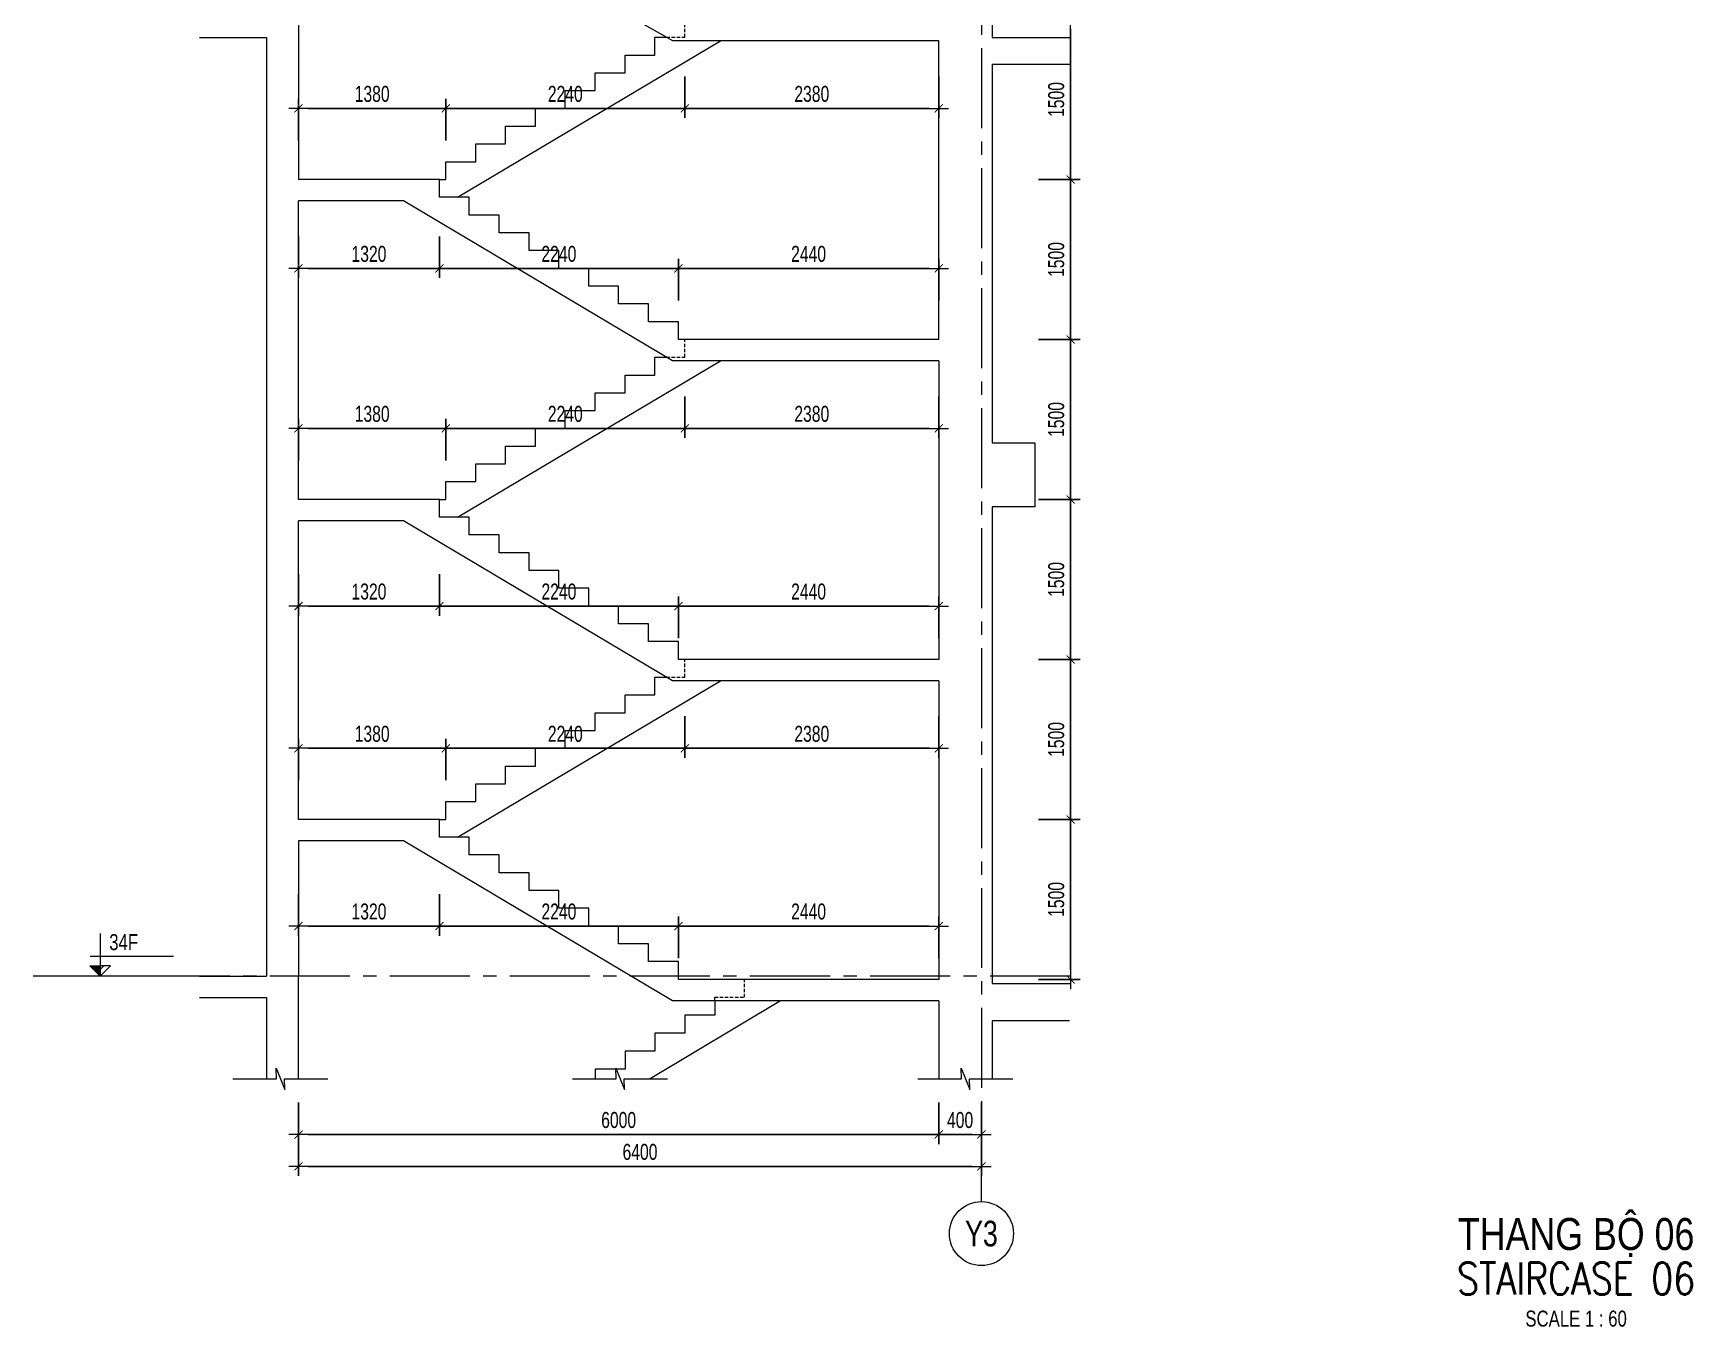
# Model space of a CAD drawing. Header units: millimetres. Extents: x -179076 to 254975, y -18667 to 296191.
# Drawn here: x 33983 to 49536, y 91490 to 103619 of the extents above; entities that cross this region are included whole.
import ezdxf
from ezdxf.enums import TextEntityAlignment as Align

# ---------------------------------------------------------------- set-up
doc = ezdxf.new("R2010")
doc.units = ezdxf.units.MM
doc.linetypes.add('CENTER2', pattern=[1.125, 0.75, -0.125, 0.125, -0.125])
doc.linetypes.add('HIDDEN2', pattern=[4.7625, 3.175, -1.5875])
doc.layers.get('Defpoints').update_dxf_attribs({"color": 151, "lineweight": 9})
for name, color, linetype, lineweight in [('NDC_S_ANNO', 7, 'Continuous', 20), ('NDC_S_AXIS', 5, 'CENTER2', 13), ('NDC_S_CONTINUOUS', 3, 'Continuous', 20), ('NDC_S_DIM', 1, 'Continuous', 15), ('NDC_S_ENG TITLE', 3, 'Continuous', 20), ('NDC_S_HIDDEN', 8, 'HIDDEN2', 13), ('NDC_S_SLAB', 2, 'Continuous', 20), ('NDC_S_SYMBOL', 1, 'Continuous', 15), ('NDC_S_TEXT SYMBOL', 7, 'Continuous', 20), ('NDC_S_VN TEXT', 7, 'Continuous', 20), ('NDC_S_VN TITLE', 6, 'Continuous', 35)]:
    doc.layers.add(name, color=color, linetype=linetype, lineweight=lineweight)
doc.styles.add('NDC_ANNO', font='', dxfattribs={"width": 0.8})
doc.styles.add('NDC_DIM', font='', dxfattribs={"width": 0.75})
doc.styles.add('NDC_EN TXT', font='romans.shx', dxfattribs={"width": 0.8})
doc.styles.add('NDC_VIE TXT', font='arial.ttf', dxfattribs={"width": 0.8})
doc.styles.get('NDC_ANNO').set_extended_font_data('Dotum')
doc.styles.get('NDC_DIM').set_extended_font_data('Dotum')
doc.dimstyles.new('NDC_dim_60', dxfattribs={"dimscale": 60, "dimtxt": 2.5, "dimasz": 1.5, "dimexe": 1.5, "dimexo": 2.5, "dimgap": 1, "dimtad": 1, "dimdec": 0, "dimzin": 0, "dimdsep": 46, "dimtxsty": 'NDC_DIM', "dimblk": 'DIMMARK', "dimcen": 0.09, "dimdle": 1.2, "dimclrd": 1, "dimclre": 1, "dimclrt": 3, "dimadec": 0, "dimazin": 0, "dimtfac": 1, "dimtdec": 0, "dimtix": 1, "dimtofl": 0, "dimtmove": 0, "dimatfit": 3, "dimfxl": 5, "dimfxlon": 1, "dimtolj": 1, "dimtzin": 0, "dimarcsym": 0})

# ---------------------------------------------------------------- blocks, each defined once
blk = doc.blocks.new('kata_block_CT')
at = {"layer": 'NDC_S_ANNO'}
blk.add_hatch(color=3, dxfattribs=at).paths.add_polyline_path([(0, 1.6), (-1.61, 1.6), (0, 0)])
at = {"layer": 'NDC_S_ANNO', "ltscale": 50}
h = blk.add_hatch(dxfattribs=at)
h.set_pattern_fill('ANSI31', color=256, scale=1.406, style=0)
h.paths.add_polyline_path([(0, 1.6), (0, 0), (1.61, 1.6)])
for p, q in [((-1.59, 3.14), (11.47, 3.14)), ((11.56, 0), (-1.64, 0))]:
    blk.add_line(p, q, dxfattribs=at)
for points in [[(0, 6.69), (0, 0)], [(0, 0), (-1.61, 1.6), (0, 1.6)], [(0, 0), (1.61, 1.6), (0, 1.6)]]:
    blk.add_lwpolyline(points, dxfattribs=at)
at = {"layer": 'NDC_S_ANNO', "color": 8, "ltscale": 50}
blk.add_lwpolyline([(0, 0), (-1.61, 1.6), (0, 1.6)], dxfattribs=at)
at = {"layer": 'NDC_S_TEXT SYMBOL', "color": 3, "style": 'NDC_ANNO', "width": 0.8}
blk.add_attdef('CT', (1.41, 4.07), '', height=2.5, dxfattribs=at)
blk = doc.blocks.new('DIMMARK')
at = {"layer": 'NDC_S_DIM', "color": 1}
blk.add_line((-1.5, 0), (1, 0), dxfattribs=at)
at = {"layer": 'NDC_S_DIM', "color": 2, "const_width": 0.1}
blk.add_lwpolyline([(-0.42, -0.42), (0.42, 0.42)], dxfattribs=at)
blk = doc.blocks.new('*D2797')
at = {"layer": 'Defpoints', "color": 0, "transparency": 16777216}
for p in [(37790, 96247), (36470, 96047), (37790, 95247)]:
    blk.add_point(p, dxfattribs=at)
at = {"layer": 'NDC_S_DIM', "color": 1, "lineweight": -2, "transparency": 16777216}
for p, q in [((36470, 95547), (36470, 95157)), ((37790, 95547), (37790, 95157)), ((36560, 95247), (37700, 95247))]:
    blk.add_line(p, q, dxfattribs=at)
at = {"layer": 'NDC_S_DIM', "color": 1, "lineweight": -2, "transparency": 16777216, "xscale": 90, "yscale": 90, "zscale": 90, "rotation": 180}
blk.add_blockref('DIMMARK', (36470, 95247), dxfattribs=at)
at = {"layer": 'NDC_S_DIM', "color": 1, "lineweight": -2, "transparency": 16777216, "xscale": 90, "yscale": 90, "zscale": 90}
blk.add_blockref('DIMMARK', (37790, 95247), dxfattribs=at)
at = {"layer": 'NDC_S_DIM', "color": 3, "transparency": 16777216, "insert": (37130, 95383), "char_height": 150, "attachment_point": 5, "style": 'NDC_DIM'}
blk.add_mtext('\\A1;1320', dxfattribs=at)
blk = doc.blocks.new('*D2798')
at = {"layer": 'Defpoints', "color": 0, "transparency": 16777216}
for p in [(37790, 96247), (40030, 95247), (40030, 94747)]:
    blk.add_point(p, dxfattribs=at)
at = {"layer": 'NDC_S_DIM', "color": 1, "lineweight": -2, "transparency": 16777216}
for p, q in [((37790, 95547), (37790, 95157)), ((37880, 95247), (39940, 95247)), ((40030, 94947), (40030, 95337))]:
    blk.add_line(p, q, dxfattribs=at)
at = {"layer": 'NDC_S_DIM', "color": 1, "lineweight": -2, "transparency": 16777216, "xscale": 90, "yscale": 90, "zscale": 90, "rotation": 180}
blk.add_blockref('DIMMARK', (37790, 95247), dxfattribs=at)
at = {"layer": 'NDC_S_DIM', "color": 1, "lineweight": -2, "transparency": 16777216, "xscale": 90, "yscale": 90, "zscale": 90}
blk.add_blockref('DIMMARK', (40030, 95247), dxfattribs=at)
at = {"layer": 'NDC_S_DIM', "color": 3, "transparency": 16777216, "insert": (38910, 95383), "char_height": 150, "attachment_point": 5, "style": 'NDC_DIM'}
blk.add_mtext('\\A1;2240', dxfattribs=at)
blk = doc.blocks.new('*D2799')
at = {"layer": 'Defpoints', "color": 0, "transparency": 16777216}
for p in [(42470, 95247), (40030, 94747), (42470, 94747)]:
    blk.add_point(p, dxfattribs=at)
at = {"layer": 'NDC_S_DIM', "color": 1, "lineweight": -2, "transparency": 16777216}
for p, q in [((40030, 94947), (40030, 95337)), ((40120, 95247), (42380, 95247)), ((42470, 94947), (42470, 95337))]:
    blk.add_line(p, q, dxfattribs=at)
at = {"layer": 'NDC_S_DIM', "color": 1, "lineweight": -2, "transparency": 16777216, "xscale": 90, "yscale": 90, "zscale": 90, "rotation": 180}
blk.add_blockref('DIMMARK', (40030, 95247), dxfattribs=at)
at = {"layer": 'NDC_S_DIM', "color": 1, "lineweight": -2, "transparency": 16777216, "xscale": 90, "yscale": 90, "zscale": 90}
blk.add_blockref('DIMMARK', (42470, 95247), dxfattribs=at)
at = {"layer": 'NDC_S_DIM', "color": 3, "transparency": 16777216, "insert": (41250, 95383), "char_height": 150, "attachment_point": 5, "style": 'NDC_DIM'}
blk.add_mtext('\\A1;2440', dxfattribs=at)
blk = doc.blocks.new('*D2800')
at = {"layer": 'Defpoints', "color": 0, "transparency": 16777216}
for p in [(37850, 96914), (36470, 96247), (37850, 96247)]:
    blk.add_point(p, dxfattribs=at)
at = {"layer": 'NDC_S_DIM', "color": 1, "lineweight": -2, "transparency": 16777216}
for p, q in [((36470, 96614), (36470, 97004)), ((36560, 96914), (37760, 96914)), ((37850, 96614), (37850, 97004))]:
    blk.add_line(p, q, dxfattribs=at)
at = {"layer": 'NDC_S_DIM', "color": 1, "lineweight": -2, "transparency": 16777216, "xscale": 90, "yscale": 90, "zscale": 90, "rotation": 180}
blk.add_blockref('DIMMARK', (36470, 96914), dxfattribs=at)
at = {"layer": 'NDC_S_DIM', "color": 1, "lineweight": -2, "transparency": 16777216, "xscale": 90, "yscale": 90, "zscale": 90}
blk.add_blockref('DIMMARK', (37850, 96914), dxfattribs=at)
at = {"layer": 'NDC_S_DIM', "color": 3, "transparency": 16777216, "insert": (37160, 97049), "char_height": 150, "attachment_point": 5, "style": 'NDC_DIM'}
blk.add_mtext('\\A1;1380', dxfattribs=at)
blk = doc.blocks.new('*D2801')
at = {"layer": 'Defpoints', "color": 0, "transparency": 16777216}
for p in [(40090, 97581), (40090, 96914), (37850, 96247)]:
    blk.add_point(p, dxfattribs=at)
at = {"layer": 'NDC_S_DIM', "color": 1, "lineweight": -2, "transparency": 16777216}
for p, q in [((40090, 97214), (40090, 96824)), ((37850, 96614), (37850, 97004)), ((37940, 96914), (40000, 96914))]:
    blk.add_line(p, q, dxfattribs=at)
at = {"layer": 'NDC_S_DIM', "color": 1, "lineweight": -2, "transparency": 16777216, "xscale": 90, "yscale": 90, "zscale": 90, "rotation": 180}
blk.add_blockref('DIMMARK', (37850, 96914), dxfattribs=at)
at = {"layer": 'NDC_S_DIM', "color": 1, "lineweight": -2, "transparency": 16777216, "xscale": 90, "yscale": 90, "zscale": 90}
blk.add_blockref('DIMMARK', (40090, 96914), dxfattribs=at)
at = {"layer": 'NDC_S_DIM', "color": 3, "transparency": 16777216, "insert": (38970, 97049), "char_height": 150, "attachment_point": 5, "style": 'NDC_DIM'}
blk.add_mtext('\\A1;2240', dxfattribs=at)
blk = doc.blocks.new('*D2802')
at = {"layer": 'Defpoints', "color": 0, "transparency": 16777216}
for p in [(40090, 97581), (42470, 97547), (42470, 96914)]:
    blk.add_point(p, dxfattribs=at)
at = {"layer": 'NDC_S_DIM', "color": 1, "lineweight": -2, "transparency": 16777216}
for p, q in [((40090, 97214), (40090, 96824)), ((42470, 97214), (42470, 96824)), ((40180, 96914), (42380, 96914))]:
    blk.add_line(p, q, dxfattribs=at)
at = {"layer": 'NDC_S_DIM', "color": 1, "lineweight": -2, "transparency": 16777216, "xscale": 90, "yscale": 90, "zscale": 90, "rotation": 180}
blk.add_blockref('DIMMARK', (40090, 96914), dxfattribs=at)
at = {"layer": 'NDC_S_DIM', "color": 1, "lineweight": -2, "transparency": 16777216, "xscale": 90, "yscale": 90, "zscale": 90}
blk.add_blockref('DIMMARK', (42470, 96914), dxfattribs=at)
at = {"layer": 'NDC_S_DIM', "color": 3, "transparency": 16777216, "insert": (41280, 97049), "char_height": 150, "attachment_point": 5, "style": 'NDC_DIM'}
blk.add_mtext('\\A1;2380', dxfattribs=at)
blk = doc.blocks.new('*D2784')
at = {"layer": 'Defpoints', "color": 0, "transparency": 16777216}
for p in [(36470, 99247), (37790, 99247), (37790, 98247)]:
    blk.add_point(p, dxfattribs=at)
at = {"layer": 'NDC_S_DIM', "color": 1, "lineweight": -2, "transparency": 16777216}
for p, q in [((36470, 98547), (36470, 98157)), ((37790, 98547), (37790, 98157)), ((36560, 98247), (37700, 98247))]:
    blk.add_line(p, q, dxfattribs=at)
at = {"layer": 'NDC_S_DIM', "color": 1, "lineweight": -2, "transparency": 16777216, "xscale": 90, "yscale": 90, "zscale": 90, "rotation": 180}
blk.add_blockref('DIMMARK', (36470, 98247), dxfattribs=at)
at = {"layer": 'NDC_S_DIM', "color": 1, "lineweight": -2, "transparency": 16777216, "xscale": 90, "yscale": 90, "zscale": 90}
blk.add_blockref('DIMMARK', (37790, 98247), dxfattribs=at)
at = {"layer": 'NDC_S_DIM', "color": 3, "transparency": 16777216, "insert": (37130, 98383), "char_height": 150, "attachment_point": 5, "style": 'NDC_DIM'}
blk.add_mtext('\\A1;1320', dxfattribs=at)
blk = doc.blocks.new('*D2785')
at = {"layer": 'Defpoints', "color": 0, "transparency": 16777216}
for p in [(37790, 99247), (40030, 98247), (40030, 97747)]:
    blk.add_point(p, dxfattribs=at)
at = {"layer": 'NDC_S_DIM', "color": 1, "lineweight": -2, "transparency": 16777216}
for p, q in [((37790, 98547), (37790, 98157)), ((40030, 97947), (40030, 98337)), ((37880, 98247), (39940, 98247))]:
    blk.add_line(p, q, dxfattribs=at)
at = {"layer": 'NDC_S_DIM', "color": 1, "lineweight": -2, "transparency": 16777216, "xscale": 90, "yscale": 90, "zscale": 90, "rotation": 180}
blk.add_blockref('DIMMARK', (37790, 98247), dxfattribs=at)
at = {"layer": 'NDC_S_DIM', "color": 1, "lineweight": -2, "transparency": 16777216, "xscale": 90, "yscale": 90, "zscale": 90}
blk.add_blockref('DIMMARK', (40030, 98247), dxfattribs=at)
at = {"layer": 'NDC_S_DIM', "color": 3, "transparency": 16777216, "insert": (38910, 98383), "char_height": 150, "attachment_point": 5, "style": 'NDC_DIM'}
blk.add_mtext('\\A1;2240', dxfattribs=at)
blk = doc.blocks.new('*D2786')
at = {"layer": 'Defpoints', "color": 0, "transparency": 16777216}
for p in [(42470, 98247), (40030, 97747), (42470, 97747)]:
    blk.add_point(p, dxfattribs=at)
at = {"layer": 'NDC_S_DIM', "color": 1, "lineweight": -2, "transparency": 16777216}
for p, q in [((40030, 97947), (40030, 98337)), ((42470, 97947), (42470, 98337)), ((40120, 98247), (42380, 98247))]:
    blk.add_line(p, q, dxfattribs=at)
at = {"layer": 'NDC_S_DIM', "color": 1, "lineweight": -2, "transparency": 16777216, "xscale": 90, "yscale": 90, "zscale": 90, "rotation": 180}
blk.add_blockref('DIMMARK', (40030, 98247), dxfattribs=at)
at = {"layer": 'NDC_S_DIM', "color": 1, "lineweight": -2, "transparency": 16777216, "xscale": 90, "yscale": 90, "zscale": 90}
blk.add_blockref('DIMMARK', (42470, 98247), dxfattribs=at)
at = {"layer": 'NDC_S_DIM', "color": 3, "transparency": 16777216, "insert": (41250, 98383), "char_height": 150, "attachment_point": 5, "style": 'NDC_DIM'}
blk.add_mtext('\\A1;2440', dxfattribs=at)
blk = doc.blocks.new('*D2787')
at = {"layer": 'Defpoints', "color": 0, "transparency": 16777216}
for p in [(37850, 99914), (36470, 99247), (37850, 99247)]:
    blk.add_point(p, dxfattribs=at)
at = {"layer": 'NDC_S_DIM', "color": 1, "lineweight": -2, "transparency": 16777216}
for p, q in [((36470, 99614), (36470, 100004)), ((36560, 99914), (37760, 99914)), ((37850, 99614), (37850, 100004))]:
    blk.add_line(p, q, dxfattribs=at)
at = {"layer": 'NDC_S_DIM', "color": 1, "lineweight": -2, "transparency": 16777216, "xscale": 90, "yscale": 90, "zscale": 90, "rotation": 180}
blk.add_blockref('DIMMARK', (36470, 99914), dxfattribs=at)
at = {"layer": 'NDC_S_DIM', "color": 1, "lineweight": -2, "transparency": 16777216, "xscale": 90, "yscale": 90, "zscale": 90}
blk.add_blockref('DIMMARK', (37850, 99914), dxfattribs=at)
at = {"layer": 'NDC_S_DIM', "color": 3, "transparency": 16777216, "insert": (37160, 100049), "char_height": 150, "attachment_point": 5, "style": 'NDC_DIM'}
blk.add_mtext('\\A1;1380', dxfattribs=at)
blk = doc.blocks.new('*D2788')
at = {"layer": 'Defpoints', "color": 0, "transparency": 16777216}
for p in [(40090, 100581), (40090, 99914), (37850, 99247)]:
    blk.add_point(p, dxfattribs=at)
at = {"layer": 'NDC_S_DIM', "color": 1, "lineweight": -2, "transparency": 16777216}
for p, q in [((40090, 100214), (40090, 99824)), ((37850, 99614), (37850, 100004)), ((37940, 99914), (40000, 99914))]:
    blk.add_line(p, q, dxfattribs=at)
at = {"layer": 'NDC_S_DIM', "color": 1, "lineweight": -2, "transparency": 16777216, "xscale": 90, "yscale": 90, "zscale": 90, "rotation": 180}
blk.add_blockref('DIMMARK', (37850, 99914), dxfattribs=at)
at = {"layer": 'NDC_S_DIM', "color": 1, "lineweight": -2, "transparency": 16777216, "xscale": 90, "yscale": 90, "zscale": 90}
blk.add_blockref('DIMMARK', (40090, 99914), dxfattribs=at)
at = {"layer": 'NDC_S_DIM', "color": 3, "transparency": 16777216, "insert": (38970, 100049), "char_height": 150, "attachment_point": 5, "style": 'NDC_DIM'}
blk.add_mtext('\\A1;2240', dxfattribs=at)
blk = doc.blocks.new('*D2789')
at = {"layer": 'Defpoints', "color": 0, "transparency": 16777216}
for p in [(40090, 100581), (42470, 100547), (42470, 99914)]:
    blk.add_point(p, dxfattribs=at)
at = {"layer": 'NDC_S_DIM', "color": 1, "lineweight": -2, "transparency": 16777216}
for p, q in [((40090, 100214), (40090, 99824)), ((42470, 100214), (42470, 99824)), ((40180, 99914), (42380, 99914))]:
    blk.add_line(p, q, dxfattribs=at)
at = {"layer": 'NDC_S_DIM', "color": 1, "lineweight": -2, "transparency": 16777216, "xscale": 90, "yscale": 90, "zscale": 90, "rotation": 180}
blk.add_blockref('DIMMARK', (40090, 99914), dxfattribs=at)
at = {"layer": 'NDC_S_DIM', "color": 1, "lineweight": -2, "transparency": 16777216, "xscale": 90, "yscale": 90, "zscale": 90}
blk.add_blockref('DIMMARK', (42470, 99914), dxfattribs=at)
at = {"layer": 'NDC_S_DIM', "color": 3, "transparency": 16777216, "insert": (41280, 100049), "char_height": 150, "attachment_point": 5, "style": 'NDC_DIM'}
blk.add_mtext('\\A1;2380', dxfattribs=at)
blk = doc.blocks.new('*D2790')
at = {"layer": 'Defpoints', "color": 0, "transparency": 16777216}
for p in [(36470, 102247), (37790, 102247), (37790, 101414)]:
    blk.add_point(p, dxfattribs=at)
at = {"layer": 'NDC_S_DIM', "color": 1, "lineweight": -2, "transparency": 16777216}
for p, q in [((36470, 101714), (36470, 101324)), ((37790, 101714), (37790, 101324)), ((36560, 101414), (37700, 101414))]:
    blk.add_line(p, q, dxfattribs=at)
at = {"layer": 'NDC_S_DIM', "color": 1, "lineweight": -2, "transparency": 16777216, "xscale": 90, "yscale": 90, "zscale": 90, "rotation": 180}
blk.add_blockref('DIMMARK', (36470, 101414), dxfattribs=at)
at = {"layer": 'NDC_S_DIM', "color": 1, "lineweight": -2, "transparency": 16777216, "xscale": 90, "yscale": 90, "zscale": 90}
blk.add_blockref('DIMMARK', (37790, 101414), dxfattribs=at)
at = {"layer": 'NDC_S_DIM', "color": 3, "transparency": 16777216, "insert": (37130, 101549), "char_height": 150, "attachment_point": 5, "style": 'NDC_DIM'}
blk.add_mtext('\\A1;1320', dxfattribs=at)
blk = doc.blocks.new('*D2791')
at = {"layer": 'Defpoints', "color": 0, "transparency": 16777216}
for p in [(37790, 102247), (40030, 101414), (40030, 100747)]:
    blk.add_point(p, dxfattribs=at)
at = {"layer": 'NDC_S_DIM', "color": 1, "lineweight": -2, "transparency": 16777216}
for p, q in [((37790, 101714), (37790, 101324)), ((37880, 101414), (39940, 101414)), ((40030, 101114), (40030, 101504))]:
    blk.add_line(p, q, dxfattribs=at)
at = {"layer": 'NDC_S_DIM', "color": 1, "lineweight": -2, "transparency": 16777216, "xscale": 90, "yscale": 90, "zscale": 90, "rotation": 180}
blk.add_blockref('DIMMARK', (37790, 101414), dxfattribs=at)
at = {"layer": 'NDC_S_DIM', "color": 1, "lineweight": -2, "transparency": 16777216, "xscale": 90, "yscale": 90, "zscale": 90}
blk.add_blockref('DIMMARK', (40030, 101414), dxfattribs=at)
at = {"layer": 'NDC_S_DIM', "color": 3, "transparency": 16777216, "insert": (38910, 101549), "char_height": 150, "attachment_point": 5, "style": 'NDC_DIM'}
blk.add_mtext('\\A1;2240', dxfattribs=at)
blk = doc.blocks.new('*D2767')
at = {"layer": 'Defpoints', "color": 0, "transparency": 16777216}
for p in [(42470, 101414), (40030, 100747), (42470, 100747)]:
    blk.add_point(p, dxfattribs=at)
at = {"layer": 'NDC_S_DIM', "color": 1, "lineweight": -2, "transparency": 16777216}
for p, q in [((40030, 101114), (40030, 101504)), ((40120, 101414), (42380, 101414)), ((42470, 101114), (42470, 101504))]:
    blk.add_line(p, q, dxfattribs=at)
at = {"layer": 'NDC_S_DIM', "color": 1, "lineweight": -2, "transparency": 16777216, "xscale": 90, "yscale": 90, "zscale": 90, "rotation": 180}
blk.add_blockref('DIMMARK', (40030, 101414), dxfattribs=at)
at = {"layer": 'NDC_S_DIM', "color": 1, "lineweight": -2, "transparency": 16777216, "xscale": 90, "yscale": 90, "zscale": 90}
blk.add_blockref('DIMMARK', (42470, 101414), dxfattribs=at)
at = {"layer": 'NDC_S_DIM', "color": 3, "transparency": 16777216, "insert": (41250, 101549), "char_height": 150, "attachment_point": 5, "style": 'NDC_DIM'}
blk.add_mtext('\\A1;2440', dxfattribs=at)
blk = doc.blocks.new('*D2768')
at = {"layer": 'Defpoints', "color": 0, "transparency": 16777216}
for p in [(37850, 102914), (36470, 102247), (37850, 102247)]:
    blk.add_point(p, dxfattribs=at)
at = {"layer": 'NDC_S_DIM', "color": 1, "lineweight": -2, "transparency": 16777216}
for p, q in [((36470, 102614), (36470, 103004)), ((37850, 102614), (37850, 103004)), ((36560, 102914), (37760, 102914))]:
    blk.add_line(p, q, dxfattribs=at)
at = {"layer": 'NDC_S_DIM', "color": 1, "lineweight": -2, "transparency": 16777216, "xscale": 90, "yscale": 90, "zscale": 90, "rotation": 180}
blk.add_blockref('DIMMARK', (36470, 102914), dxfattribs=at)
at = {"layer": 'NDC_S_DIM', "color": 1, "lineweight": -2, "transparency": 16777216, "xscale": 90, "yscale": 90, "zscale": 90}
blk.add_blockref('DIMMARK', (37850, 102914), dxfattribs=at)
at = {"layer": 'NDC_S_DIM', "color": 3, "transparency": 16777216, "insert": (37160, 103049), "char_height": 150, "attachment_point": 5, "style": 'NDC_DIM'}
blk.add_mtext('\\A1;1380', dxfattribs=at)
blk = doc.blocks.new('*D2769')
at = {"layer": 'Defpoints', "color": 0, "transparency": 16777216}
for p in [(40090, 103581), (40090, 102914), (37850, 102247)]:
    blk.add_point(p, dxfattribs=at)
at = {"layer": 'NDC_S_DIM', "color": 1, "lineweight": -2, "transparency": 16777216}
for p, q in [((40090, 103214), (40090, 102824)), ((37850, 102614), (37850, 103004)), ((37940, 102914), (40000, 102914))]:
    blk.add_line(p, q, dxfattribs=at)
at = {"layer": 'NDC_S_DIM', "color": 1, "lineweight": -2, "transparency": 16777216, "xscale": 90, "yscale": 90, "zscale": 90, "rotation": 180}
blk.add_blockref('DIMMARK', (37850, 102914), dxfattribs=at)
at = {"layer": 'NDC_S_DIM', "color": 1, "lineweight": -2, "transparency": 16777216, "xscale": 90, "yscale": 90, "zscale": 90}
blk.add_blockref('DIMMARK', (40090, 102914), dxfattribs=at)
at = {"layer": 'NDC_S_DIM', "color": 3, "transparency": 16777216, "insert": (38970, 103049), "char_height": 150, "attachment_point": 5, "style": 'NDC_DIM'}
blk.add_mtext('\\A1;2240', dxfattribs=at)
blk = doc.blocks.new('*D2770')
at = {"layer": 'Defpoints', "color": 0, "transparency": 16777216}
for p in [(40090, 103581), (42470, 103547), (42470, 102914)]:
    blk.add_point(p, dxfattribs=at)
at = {"layer": 'NDC_S_DIM', "color": 1, "lineweight": -2, "transparency": 16777216}
for p, q in [((40090, 103214), (40090, 102824)), ((42470, 103214), (42470, 102824)), ((40180, 102914), (42380, 102914))]:
    blk.add_line(p, q, dxfattribs=at)
at = {"layer": 'NDC_S_DIM', "color": 1, "lineweight": -2, "transparency": 16777216, "xscale": 90, "yscale": 90, "zscale": 90, "rotation": 180}
blk.add_blockref('DIMMARK', (40090, 102914), dxfattribs=at)
at = {"layer": 'NDC_S_DIM', "color": 1, "lineweight": -2, "transparency": 16777216, "xscale": 90, "yscale": 90, "zscale": 90}
blk.add_blockref('DIMMARK', (42470, 102914), dxfattribs=at)
at = {"layer": 'NDC_S_DIM', "color": 3, "transparency": 16777216, "insert": (41280, 103049), "char_height": 150, "attachment_point": 5, "style": 'NDC_DIM'}
blk.add_mtext('\\A1;2380', dxfattribs=at)
blk = doc.blocks.new('*D2781')
at = {"layer": 'Defpoints', "color": 0, "transparency": 16777216}
for p in [(36470, 94547), (42470, 94547), (42470, 93293)]:
    blk.add_point(p, dxfattribs=at)
at = {"layer": 'NDC_S_DIM', "color": 1, "lineweight": -2, "transparency": 16777216}
for p, q in [((36470, 93593), (36470, 93203)), ((42470, 93593), (42470, 93203)), ((36560, 93293), (42380, 93293))]:
    blk.add_line(p, q, dxfattribs=at)
at = {"layer": 'NDC_S_DIM', "color": 1, "lineweight": -2, "transparency": 16777216, "xscale": 90, "yscale": 90, "zscale": 90, "rotation": 180}
blk.add_blockref('DIMMARK', (36470, 93293), dxfattribs=at)
at = {"layer": 'NDC_S_DIM', "color": 1, "lineweight": -2, "transparency": 16777216, "xscale": 90, "yscale": 90, "zscale": 90}
blk.add_blockref('DIMMARK', (42470, 93293), dxfattribs=at)
at = {"layer": 'NDC_S_DIM', "color": 3, "transparency": 16777216, "insert": (39470, 93428), "char_height": 150, "attachment_point": 5, "style": 'NDC_DIM'}
blk.add_mtext('\\A1;6000', dxfattribs=at)
blk = doc.blocks.new('*D2782')
at = {"layer": 'Defpoints', "color": 0, "transparency": 16777216}
for p in [(42870, 94897), (42470, 94547), (42870, 93293)]:
    blk.add_point(p, dxfattribs=at)
at = {"layer": 'NDC_S_DIM', "color": 1, "lineweight": -2, "transparency": 16777216}
for p, q in [((42470, 93593), (42470, 93203)), ((42870, 93593), (42870, 93203)), ((42560, 93293), (42780, 93293))]:
    blk.add_line(p, q, dxfattribs=at)
at = {"layer": 'NDC_S_DIM', "color": 1, "lineweight": -2, "transparency": 16777216, "xscale": 90, "yscale": 90, "zscale": 90, "rotation": 180}
blk.add_blockref('DIMMARK', (42470, 93293), dxfattribs=at)
at = {"layer": 'NDC_S_DIM', "color": 1, "lineweight": -2, "transparency": 16777216, "xscale": 90, "yscale": 90, "zscale": 90}
blk.add_blockref('DIMMARK', (42870, 93293), dxfattribs=at)
at = {"layer": 'NDC_S_DIM', "color": 3, "transparency": 16777216, "insert": (42670, 93428), "char_height": 150, "attachment_point": 5, "style": 'NDC_DIM'}
blk.add_mtext('\\A1;400', dxfattribs=at)
blk = doc.blocks.new('*D2783')
at = {"layer": 'Defpoints', "color": 0, "transparency": 16777216}
for p in [(42870, 94897), (36470, 94547), (42870, 92994)]:
    blk.add_point(p, dxfattribs=at)
at = {"layer": 'NDC_S_DIM', "color": 1, "lineweight": -2, "transparency": 16777216}
for p, q in [((36470, 93294), (36470, 92904)), ((42870, 93294), (42870, 92904)), ((36560, 92994), (42780, 92994))]:
    blk.add_line(p, q, dxfattribs=at)
at = {"layer": 'NDC_S_DIM', "color": 1, "lineweight": -2, "transparency": 16777216, "xscale": 90, "yscale": 90, "zscale": 90, "rotation": 180}
blk.add_blockref('DIMMARK', (36470, 92994), dxfattribs=at)
at = {"layer": 'NDC_S_DIM', "color": 1, "lineweight": -2, "transparency": 16777216, "xscale": 90, "yscale": 90, "zscale": 90}
blk.add_blockref('DIMMARK', (42870, 92994), dxfattribs=at)
at = {"layer": 'NDC_S_DIM', "color": 3, "transparency": 16777216, "insert": (39670, 93129), "char_height": 150, "attachment_point": 5, "style": 'NDC_DIM'}
blk.add_mtext('\\A1;6400', dxfattribs=at)
blk = doc.blocks.new('*U187')
at = {"layer": 'NDC_S_SYMBOL'}
blk.add_line((0, 5), (0, 9), dxfattribs=at)
blk.add_circle((0, 0), 5, dxfattribs=at)
at = {"layer": 'NDC_S_TEXT SYMBOL', "color": 7, "style": 'NDC_ANNO', "width": 0.8}
blk.add_attdef('GRID', text='', height=4, dxfattribs=at).set_placement((0, 0), align=Align.MIDDLE)
blk = doc.blocks.new('Drawing name_symbol')
at = {"layer": 'NDC_S_ENG TITLE', "style": 'NDC_EN TXT', "width": 0.8}
blk.add_attdef('SECTDET1', text='', height=5, dxfattribs=at).set_placement((0, 1.01), align=Align.CENTER)
at = {"layer": 'NDC_S_TEXT SYMBOL', "lineweight": 25, "style": 'NDC_ANNO', "width": 0.8}
blk.add_attdef('SSCALE', text='', height=2.5, dxfattribs=at).set_placement((0, -4), align=Align.CENTER)
at = {"layer": 'NDC_S_VN TITLE', "style": 'NDC_VIE TXT', "width": 0.8}
blk.add_attdef('SECTDET2', text='', height=5, dxfattribs=at).set_placement((0, 7.97), align=Align.CENTER)
blk = doc.blocks.new('*D3070')
at = {"layer": 'Defpoints', "color": 0, "transparency": 16777216}
for p in [(37850, 96247), (43706, 96247), (42470, 94747)]:
    blk.add_point(p, dxfattribs=at)
at = {"layer": 'NDC_S_DIM', "color": 1, "lineweight": -2, "transparency": 16777216}
for p, q in [((43406, 96247), (43796, 96247)), ((43706, 94837), (43706, 96157)), ((43406, 94747), (43796, 94747))]:
    blk.add_line(p, q, dxfattribs=at)
at = {"layer": 'NDC_S_DIM', "color": 1, "lineweight": -2, "transparency": 16777216, "xscale": 90, "yscale": 90, "zscale": 90}
for p, rotation in [((43706, 96247), 90), ((43706, 94747), 270)]:
    blk.add_blockref('DIMMARK', p, dxfattribs=dict(at, rotation=rotation))
at = {"layer": 'NDC_S_DIM', "color": 3, "transparency": 16777216, "insert": (43571, 95497), "char_height": 150, "attachment_point": 5, "rotation": 90, "style": 'NDC_DIM'}
blk.add_mtext('\\A1;1500', dxfattribs=at)
blk = doc.blocks.new('*D3071')
at = {"layer": 'Defpoints', "color": 0, "transparency": 16777216}
for p in [(40030, 97747), (43706, 97747), (37850, 96247)]:
    blk.add_point(p, dxfattribs=at)
at = {"layer": 'NDC_S_DIM', "color": 1, "lineweight": -2, "transparency": 16777216}
for p, q in [((43406, 97747), (43796, 97747)), ((43706, 96337), (43706, 97657)), ((43406, 96247), (43796, 96247))]:
    blk.add_line(p, q, dxfattribs=at)
at = {"layer": 'NDC_S_DIM', "color": 1, "lineweight": -2, "transparency": 16777216, "xscale": 90, "yscale": 90, "zscale": 90}
for p, rotation in [((43706, 97747), 90), ((43706, 96247), 270)]:
    blk.add_blockref('DIMMARK', p, dxfattribs=dict(at, rotation=rotation))
at = {"layer": 'NDC_S_DIM', "color": 3, "transparency": 16777216, "insert": (43571, 96997), "char_height": 150, "attachment_point": 5, "rotation": 90, "style": 'NDC_DIM'}
blk.add_mtext('\\A1;1500', dxfattribs=at)
blk = doc.blocks.new('*D3072')
at = {"layer": 'Defpoints', "color": 0, "transparency": 16777216}
for p in [(37820, 99247), (43706, 99247), (40030, 97747)]:
    blk.add_point(p, dxfattribs=at)
at = {"layer": 'NDC_S_DIM', "color": 1, "lineweight": -2, "transparency": 16777216}
for p, q in [((43406, 99247), (43796, 99247)), ((43706, 97837), (43706, 99157)), ((43406, 97747), (43796, 97747))]:
    blk.add_line(p, q, dxfattribs=at)
at = {"layer": 'NDC_S_DIM', "color": 1, "lineweight": -2, "transparency": 16777216, "xscale": 90, "yscale": 90, "zscale": 90}
for p, rotation in [((43706, 99247), 90), ((43706, 97747), 270)]:
    blk.add_blockref('DIMMARK', p, dxfattribs=dict(at, rotation=rotation))
at = {"layer": 'NDC_S_DIM', "color": 3, "transparency": 16777216, "insert": (43571, 98497), "char_height": 150, "attachment_point": 5, "rotation": 90, "style": 'NDC_DIM'}
blk.add_mtext('\\A1;1500', dxfattribs=at)
blk = doc.blocks.new('*D3073')
at = {"layer": 'Defpoints', "color": 0, "transparency": 16777216}
for p in [(40030, 100747), (43706, 100747), (37820, 99247)]:
    blk.add_point(p, dxfattribs=at)
at = {"layer": 'NDC_S_DIM', "color": 1, "lineweight": -2, "transparency": 16777216}
for p, q in [((43406, 100747), (43796, 100747)), ((43706, 99337), (43706, 100657)), ((43406, 99247), (43796, 99247))]:
    blk.add_line(p, q, dxfattribs=at)
at = {"layer": 'NDC_S_DIM', "color": 1, "lineweight": -2, "transparency": 16777216, "xscale": 90, "yscale": 90, "zscale": 90}
for p, rotation in [((43706, 100747), 90), ((43706, 99247), 270)]:
    blk.add_blockref('DIMMARK', p, dxfattribs=dict(at, rotation=rotation))
at = {"layer": 'NDC_S_DIM', "color": 3, "transparency": 16777216, "insert": (43571, 99997), "char_height": 150, "attachment_point": 5, "rotation": 90, "style": 'NDC_DIM'}
blk.add_mtext('\\A1;1500', dxfattribs=at)
blk = doc.blocks.new('*D3074')
at = {"layer": 'Defpoints', "color": 0, "transparency": 16777216}
for p in [(37850, 102247), (43706, 102247), (40030, 100747)]:
    blk.add_point(p, dxfattribs=at)
at = {"layer": 'NDC_S_DIM', "color": 1, "lineweight": -2, "transparency": 16777216}
for p, q in [((43406, 102247), (43796, 102247)), ((43706, 100837), (43706, 102157)), ((43406, 100747), (43796, 100747))]:
    blk.add_line(p, q, dxfattribs=at)
at = {"layer": 'NDC_S_DIM', "color": 1, "lineweight": -2, "transparency": 16777216, "xscale": 90, "yscale": 90, "zscale": 90}
for p, rotation in [((43706, 102247), 90), ((43706, 100747), 270)]:
    blk.add_blockref('DIMMARK', p, dxfattribs=dict(at, rotation=rotation))
at = {"layer": 'NDC_S_DIM', "color": 3, "transparency": 16777216, "insert": (43571, 101497), "char_height": 150, "attachment_point": 5, "rotation": 90, "style": 'NDC_DIM'}
blk.add_mtext('\\A1;1500', dxfattribs=at)
blk = doc.blocks.new('*D3075')
at = {"layer": 'Defpoints', "color": 0, "transparency": 16777216}
for p in [(40030, 103747), (43706, 103747), (37850, 102247)]:
    blk.add_point(p, dxfattribs=at)
at = {"layer": 'NDC_S_DIM', "color": 1, "lineweight": -2, "transparency": 16777216}
for p, q in [((43406, 103747), (43796, 103747)), ((43706, 102337), (43706, 103657)), ((43406, 102247), (43796, 102247))]:
    blk.add_line(p, q, dxfattribs=at)
at = {"layer": 'NDC_S_DIM', "color": 1, "lineweight": -2, "transparency": 16777216, "xscale": 90, "yscale": 90, "zscale": 90}
for p, rotation in [((43706, 103747), 90), ((43706, 102247), 270)]:
    blk.add_blockref('DIMMARK', p, dxfattribs=dict(at, rotation=rotation))
at = {"layer": 'NDC_S_DIM', "color": 3, "transparency": 16777216, "insert": (43571, 102997), "char_height": 150, "attachment_point": 5, "rotation": 90, "style": 'NDC_DIM'}
blk.add_mtext('\\A1;1500', dxfattribs=at)

msp = doc.modelspace()

# ---------------------------------------------------------------- linework, layer by layer
at = {"layer": 'NDC_S_AXIS', "ltscale": 1000}
for p, q in [((42870, 110229.2), (42870, 93344.9)), ((43700.7, 94777.4), (33983.3, 94777.4))]:
    msp.add_line(p, q, dxfattribs=at)
at = {"layer": 'NDC_S_CONTINUOUS'}
for p, q in [((37961, 102080.7), (40425, 103547.4)), ((37961, 99080.7), (40425, 100547.4)), ((37961, 96080.7), (40425, 97547.4)), ((40985.4, 94547.4), (39766.6, 93815.4))]:
    msp.add_line(p, q, dxfattribs=at)
for points in [[(37790, 102247.4), (37850, 102247.4), (37850, 102414.1), (38130, 102414.1), (38130, 102580.7), (38410, 102580.7), (38410, 102747.4), (38690, 102747.4), (38690, 102914.1), (38970, 102914.1), (38970, 103080.7), (39250, 103080.7), (39250, 103247.4), (39530, 103247.4), (39530, 103414.1), (39810, 103414.1), (39810, 103580.7), (39918.4, 103580.7)], [(37790, 99247.4), (37850, 99247.4), (37850, 99414.1), (38130, 99414.1), (38130, 99580.7), (38410, 99580.7), (38410, 99747.4), (38690, 99747.4), (38690, 99914.1), (38970, 99914.1), (38970, 100080.7), (39250, 100080.7), (39250, 100247.4), (39530, 100247.4), (39530, 100414.1), (39810, 100414.1), (39810, 100580.7), (39919, 100580.7)], [(37790, 96247.4), (37850, 96247.4), (37850, 96414.1), (38130, 96414.1), (38130, 96580.7), (38410, 96580.7), (38410, 96747.4), (38690, 96747.4), (38690, 96914.1), (38970, 96914.1), (38970, 97080.7), (39250, 97080.7), (39250, 97247.4), (39530, 97247.4), (39530, 97414.1), (39810, 97414.1), (39810, 97580.7), (39919, 97580.7)], [(40370, 94547.4), (40370, 94411.1), (40090, 94411.1), (40090, 94242.9), (39810, 94242.9), (39810, 94074.7), (39530, 94074.7), (39530, 93906.5), (39250, 93906.5), (39250, 93815.4)]]:
    msp.add_lwpolyline(points, dxfattribs=at)
at = {"layer": 'NDC_S_HIDDEN', "ltscale": 10}
for points in [[(39919, 103580.7), (40090, 103580.7), (40090, 103747.4)], [(39919, 100580.7), (40090, 100580.7), (40090, 100747.4)], [(39919, 97580.7), (40090, 97580.7), (40090, 97747.4)], [(40370, 94547.4), (40370, 94579.2), (40650, 94579.2), (40650, 94747.4)]]:
    msp.add_lwpolyline(points, dxfattribs=at)
at = {"layer": 'NDC_S_SLAB'}
for p, q in [((42970, 109027.4), (42970, 103577.4)), ((36470, 104972.4), (36470, 102247.4)), ((35542.7, 103577.4), (36170, 103577.4)), ((36170, 103577.4), (36170, 94777.4)), ((42970, 103577.4), (43700.7, 103577.4)), ((42970, 103327.4), (43700.7, 103327.4)), ((42970, 103327.4), (42970, 99777.4)), ((42970, 99777.4), (43370, 99777.4)), ((43370, 99777.4), (43370, 99177.4)), ((42970, 99177.4), (42970, 94707.4)), ((43370, 99177.4), (42970, 99177.4)), ((35542.7, 94777.4), (36170, 94777.4)), ((36470, 93815.4), (36470, 94777.4)), ((35542.7, 94577.4), (36170, 94577.4)), ((36170, 94577.4), (36170, 93815.4)), ((42970, 94707.4), (43700.7, 94707.4)), ((42470, 94547.4), (39975, 94547.4))]:
    msp.add_line(p, q, dxfattribs=at)
for points in [[(42470, 100747.4), (42470, 103547.4), (39977.3, 103547.4), (37457.3, 104972.4), (36470, 104972.4)], [(42470, 100747.4), (40030, 100747.4), (40030, 100914.1), (39750, 100914.1), (39750, 101080.7), (39470, 101080.7), (39470, 101247.4), (39190, 101247.4), (39190, 101414.1), (38910, 101414.1), (38910, 101580.7), (38630, 101580.7), (38630, 101747.4), (38350, 101747.4), (38350, 101914.1), (38070, 101914.1), (38070, 102080.7), (37790, 102080.7), (37790, 102247.4), (36470, 102247.4)], [(36470, 99247.4), (36470, 102047.4)], [(42470, 100547.4), (39975, 100547.4), (37455, 102047.4), (36470, 102047.4)], [(42470, 100547.4), (42470, 97747.4)], [(42470, 97747.4), (40030, 97747.4), (40030, 97914.1), (39750, 97914.1), (39750, 98080.7), (39470, 98080.7), (39470, 98247.4), (39190, 98247.4), (39190, 98414.1), (38910, 98414.1), (38910, 98580.7), (38630, 98580.7), (38630, 98747.4), (38350, 98747.4), (38350, 98914.1), (38070, 98914.1), (38070, 99080.7), (37790, 99080.7), (37790, 99247.4), (36470, 99247.4)], [(42470, 94747.4), (40030, 94747.4), (40030, 94914.1), (39750, 94914.1), (39750, 95080.7), (39470, 95080.7), (39470, 95247.4), (39190, 95247.4), (39190, 95414.1), (38910, 95414.1), (38910, 95580.7), (38630, 95580.7), (38630, 95747.4), (38350, 95747.4), (38350, 95914.1), (38070, 95914.1), (38070, 96080.7), (37790, 96080.7), (37790, 96247.4), (36470, 96247.4), (36470, 99047.4)], [(42470, 97547.4), (39975, 97547.4), (37455, 99047.4), (36470, 99047.4)], [(42470, 97547.4), (42470, 94747.4)], [(39975, 94547.4), (37455, 96047.4), (36470, 96047.4), (36470, 94777.4)], [(42470, 94547.4), (42470, 93815.4)], [(43693.7, 94357.4), (42970, 94357.4), (42970, 93815.4)]]:
    msp.add_lwpolyline(points, dxfattribs=at)
at = {"layer": 'NDC_S_SYMBOL'}
for points in [[(35854.4, 93815.4), (36264, 93815.4), (36261.8, 93915.4), (36341.8, 93715.4), (36339.7, 93815.4), (36745.9, 93815.4)], [(39037, 93815.4), (39446.6, 93815.4), (39444.4, 93915.4), (39524.4, 93715.4), (39522.3, 93815.4), (39928.6, 93815.4)], [(42272.5, 93815.4), (42682.1, 93815.4), (42680, 93915.4), (42760, 93715.4), (42757.8, 93815.4), (43164.1, 93815.4)]]:
    msp.add_lwpolyline(points, dxfattribs=at)

# ---------------------------------------------------------------- block references
at = {"layer": 'NDC_S_ANNO', "xscale": 60, "yscale": 60, "zscale": 60}
msp.add_blockref('Drawing name_symbol', (48442.8, 91731.8), dxfattribs=at).add_auto_attribs({'SECTDET1': 'STAIRCASE 06', 'SECTDET2': 'THANG BỘ 06', 'SSCALE': 'SCALE 1 : 60'})
at = {"layer": 'NDC_S_AXIS', "xscale": 60, "yscale": 60, "zscale": 60}
msp.add_blockref('*U187', (42870, 92364), dxfattribs=at).add_auto_attribs({'GRID': 'Y3'})
at = {"layer": 'NDC_S_VN TEXT', "xscale": 60, "yscale": 60, "zscale": 60}
msp.add_blockref('kata_block_CT', (34611.4, 94777.4), dxfattribs=at).add_auto_attribs({'CT': '34F'})

# ---------------------------------------------------------------- dimensions: what is measured, and where the dimension line sits
at = {"layer": 'NDC_S_DIM'}
for base, p1, p2, picture, middle in [((43706.4, 103747.4), (37850, 102247.4), (40030, 103747.4), '*D3075', (43571.3, 102997.4)), ((43706.4, 102247.4), (40030, 100747.4), (37850, 102247.4), '*D3074', (43571.3, 101497.4)), ((43706.4, 100747.4), (37820, 99247.4), (40030, 100747.4), '*D3073', (43571.3, 99997.4)), ((43706.4, 99247.4), (40030, 97747.4), (37820, 99247.4), '*D3072', (43571.3, 98497.4)), ((43706.4, 97747.4), (37850, 96247.4), (40030, 97747.4), '*D3071', (43571.3, 96997.4))]:
    dim = msp.add_linear_dim(base=base, p1=p1, p2=p2, angle=90, dimstyle='NDC_dim_60', override={"dimtmove": 1}, dxfattribs=at)
    dim.commit()
    dim.dimension.update_dxf_attribs({"geometry": picture, "text_midpoint": middle})
for base, p1, p2, picture, middle in [((40090, 102914.1), (37850, 102247.4), (40090, 103580.7), '*D2769', (38970, 103049.2)), ((42470, 102914.1), (40090, 103580.7), (42470, 103547.4), '*D2770', (41280, 103049.2)), ((40030, 101414.1), (37790, 102247.4), (40030, 100747.4), '*D2791', (38910, 101549.2)), ((42470, 101414.1), (40030, 100747.4), (42470, 100747.4), '*D2767', (41250, 101549.2)), ((40090, 99914.1), (37850, 99247.4), (40090, 100580.7), '*D2788', (38970, 100049.2)), ((42470, 99914.1), (40090, 100580.7), (42470, 100547.4), '*D2789', (41280, 100049.2)), ((40030, 98247.4), (37790, 99247.4), (40030, 97747.4), '*D2785', (38910, 98382.5)), ((42470, 98247.4), (40030, 97747.4), (42470, 97747.4), '*D2786', (41250, 98382.5)), ((40090, 96914.1), (37850, 96247.4), (40090, 97580.7), '*D2801', (38970, 97049.2)), ((42470, 96914.1), (40090, 97580.7), (42470, 97547.4), '*D2802', (41280, 97049.2)), ((40030, 95247.4), (37790, 96247.4), (40030, 94747.4), '*D2798', (38910, 95382.5)), ((42470, 95247.4), (40030, 94747.4), (42470, 94747.4), '*D2799', (41250, 95382.5)), ((42870, 93292.8), (42470, 94547.4), (42870, 94897.4), '*D2782', (42670, 93427.9))]:
    dim = msp.add_linear_dim(base=base, p1=p1, p2=p2, dimstyle='NDC_dim_60', override={"dimtmove": 1}, dxfattribs=at)
    dim.commit()
    dim.dimension.update_dxf_attribs({"geometry": picture, "text_midpoint": middle})
for base, p1, p2, picture, middle in [((37850, 102914.1), (36470, 102247.4), (37850, 102247.4), '*D2768', (37160, 103049.2)), ((37790, 101414.1), (36470, 102247.4), (37790, 102247.4), '*D2790', (37130, 101549.2)), ((37850, 99914.1), (36470, 99247.4), (37850, 99247.4), '*D2787', (37160, 100049.2)), ((37790, 98247.4), (36470, 99247.4), (37790, 99247.4), '*D2784', (37130, 98382.5)), ((37850, 96914.1), (36470, 96247.4), (37850, 96247.4), '*D2800', (37160, 97049.2)), ((37790, 95247.4), (36470, 96047.4), (37790, 96247.4), '*D2797', (37130, 95382.5)), ((42870, 92994), (36470, 94547.4), (42870, 94897.4), '*D2783', (39670, 93129.1)), ((42470, 93292.8), (36470, 94547.4), (42470, 94547.4), '*D2781', (39470, 93427.9))]:
    dim = msp.add_linear_dim(base=base, p1=p1, p2=p2, dimstyle='NDC_dim_60', dxfattribs=at)
    dim.commit()
    dim.dimension.update_dxf_attribs({"geometry": picture, "text_midpoint": middle})
dim = msp.add_linear_dim(base=(43706.4, 96247.4), p1=(42470, 94747.4), p2=(37850, 96247.4), angle=90, dimstyle='NDC_dim_60', dxfattribs=at)
dim.commit()
dim.dimension.update_dxf_attribs({"geometry": '*D3070', "text_midpoint": (43571.3, 95497.4)})

doc.saveas('drawing.dxf')
